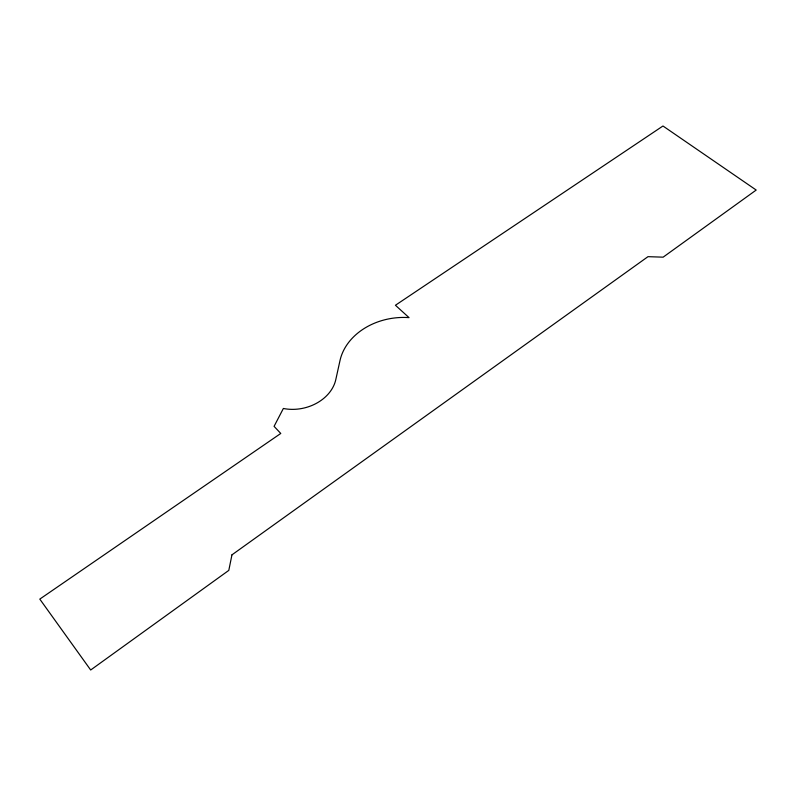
<?xml version="1.0" encoding="UTF-8"?>
<svg xmlns="http://www.w3.org/2000/svg" width="796" height="796" viewBox="0 0 796 796"><rect width="100%" height="100%" fill="white"/><g stroke="black" fill="none" stroke-linecap="round" stroke-linejoin="round"><path stroke-width="1.19" d="M231.954 554.852L228.8 570.384L90.684 670.003L39.8 599.109L280.769 433.462L274.083 426.348L283.366 408.477A40.317 31.9 -12.4 0 0 335.793 379.632L339.991 360.598A61.7 49.223 -6.3 0 1 409.035 317.624L395.433 305.256L662.968 125.997L756.2 190.045L663.128 257.168L647.984 256.67L231.954 554.852"/></g></svg>
